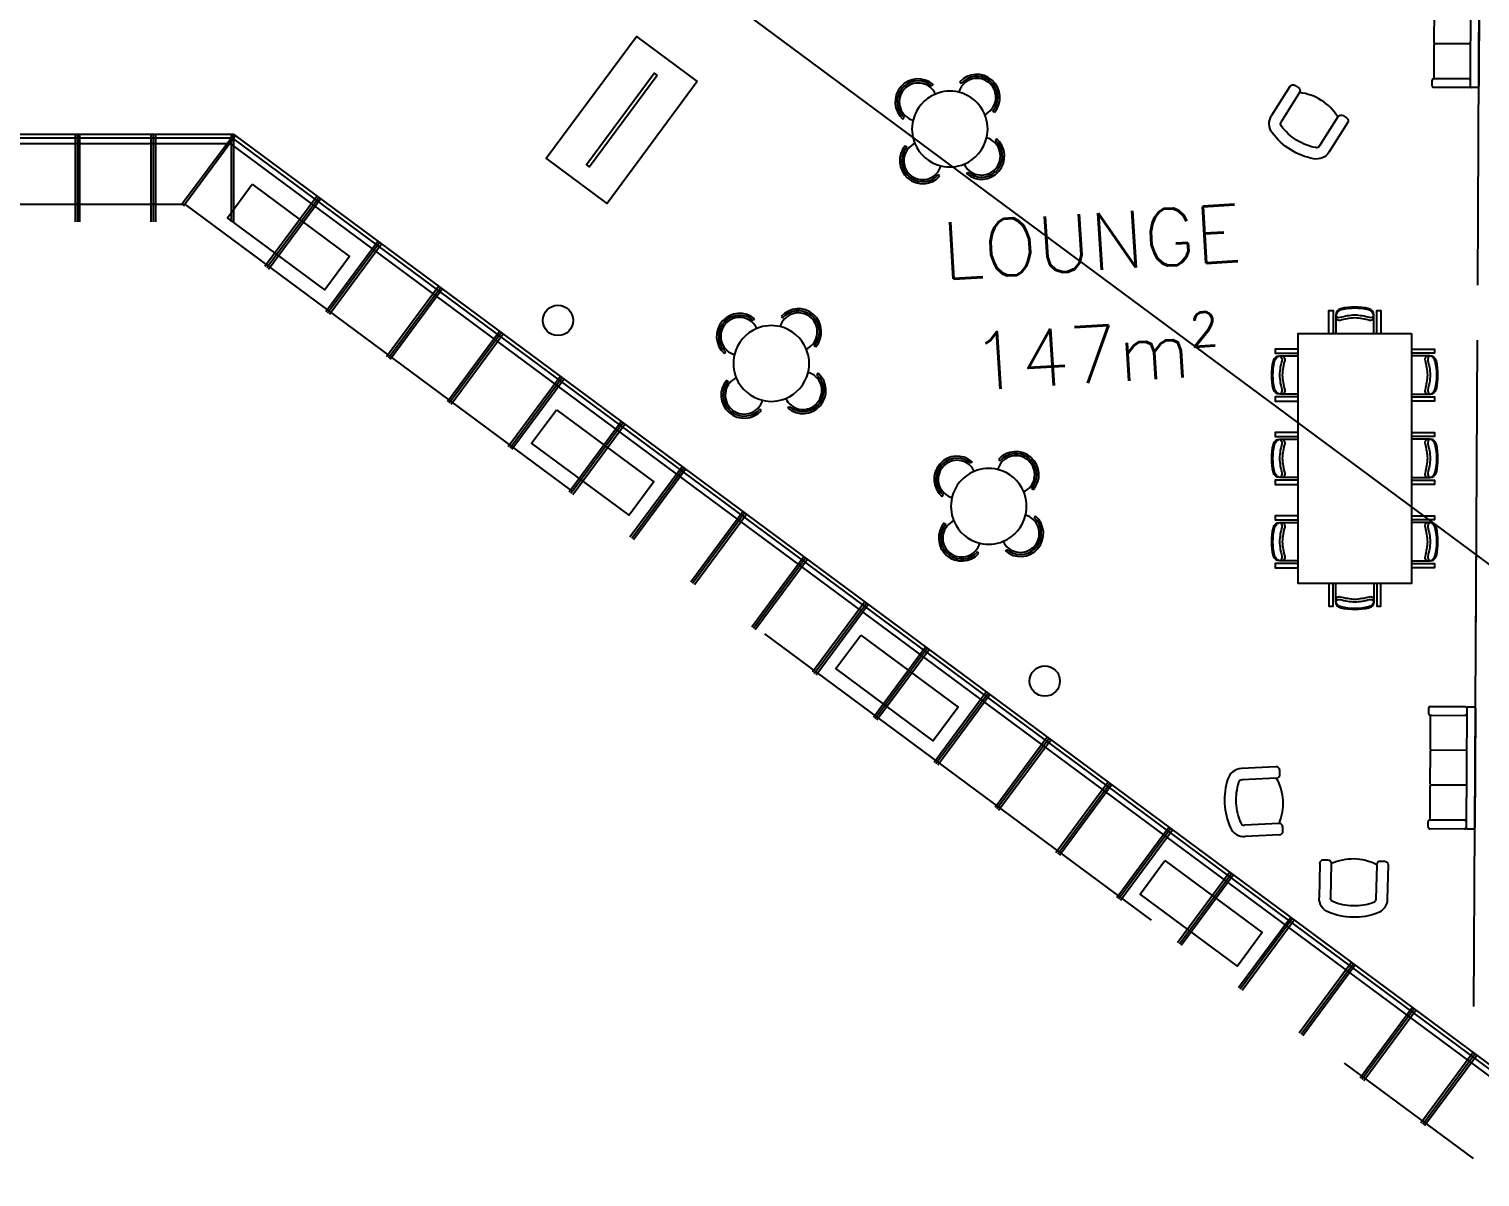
# Model space of a CAD drawing. Header units: millimetres. Extents: x 55520 to 96084, y -58491 to -49645.
# Drawn here: x 60621.4 to 60640.56, y -57561.33 to -57546.17 of the extents above; entities that cross this region are included whole.
import ezdxf

# ---------------------------------------------------------------- set-up
doc = ezdxf.new("R2010")
doc.units = ezdxf.units.MM
doc.linetypes.add('HIDDEN', pattern=[9.525, 6.35, -3.175])
for name, color, linetype in [('05_Mobiliário', 1, 'Continuous'), ('Alvenaria Vista', 40, 'Continuous'), ('ARQ-COTAS', 1, 'Continuous'), ('ARQ-TEXTO3', 3, 'Continuous'), ('Cinza', 9, 'Continuous'), ('Esquadrias', 241, 'Continuous'), ('Mobiliário_cinza', 254, 'Continuous'), ('Pilares', 181, 'Continuous'), ('Projeção', 60, 'HIDDEN')]:
    doc.layers.add(name, color=color, linetype=linetype)
doc.styles.add('ROMANS', font='romans.shx')

# ---------------------------------------------------------------- blocks, each defined once
blk = doc.blocks.new('mesa-copa-1')
for p, q in [((-0.544, 0.584), (-0.564, 0.603)), ((-0.184, 0.601), (-0.202, 0.582)), ((0.168, 0.61), (0.187, 0.591)), ((0.536, 0.593), (0.555, 0.613)), ((-0.593, 0.536), (-0.613, 0.555)), ((0.584, 0.544), (0.603, 0.564)), ((0.601, 0.184), (0.582, 0.202)), ((-0.61, 0.168), (-0.591, 0.187)), ((-0.601, -0.184), (-0.582, -0.202)), ((0.61, -0.168), (0.591, -0.187)), ((-0.584, -0.544), (-0.603, -0.564)), ((0.593, -0.536), (0.613, -0.555)), ((-0.536, -0.593), (-0.555, -0.613)), ((-0.168, -0.61), (-0.187, -0.591)), ((0.184, -0.601), (0.202, -0.582)), ((0.544, -0.584), (0.564, -0.603))]:
    blk.add_line(p, q)
for centre, radius, start, end in [((-0.395, 0.383), 0.304, 45.7426, 225), ((-0.395, 0.383), 0.277, 131.6623, 137.4499), ((-0.395, 0.383), 0.277, 127.4996, 131.6623), ((-0.395, 0.383), 0.277, 45.7426, 127.4996), ((-0.395, 0.383), 0.25, 126.5706, 131.1911), ((-0.395, 0.383), 0.25, 21.0509, 126.5706), ((0.383, 0.395), 0.25, 52.2022, 160.7613), ((0.383, 0.395), 0.304, 315.7426, 135), ((0.383, 0.395), 0.277, 51.5942, 135), ((0.383, 0.395), 0.25, 47.6067, 52.2022), ((0.383, 0.395), 0.25, 41.1911, 47.6067), ((0.383, 0.395), 0.277, 47.4499, 51.5942), ((0.383, 0.395), 0.277, 41.6623, 47.4499), ((0.383, 0.395), 0.277, 37.4996, 41.6623), ((-0.395, 0.383), 0.277, 141.5942, 225), ((-0.395, 0.383), 0.25, 142.2022, 250.7613), ((-0.395, 0.383), 0.277, 137.4499, 141.5942), ((-0.395, 0.383), 0.25, 137.6067, 142.2022), ((-0.395, 0.383), 0.25, 131.1911, 137.6067), ((0, 0), 0.5, 108.9257, 162.8866), ((0, 0), 0.5, 72.8866, 108.9257), ((0, 0), 0.5, 18.9257, 72.8866), ((0.383, 0.395), 0.25, 291.0509, 36.5706), ((0.383, 0.395), 0.25, 36.5706, 41.1911), ((0.383, 0.395), 0.277, 315.7426, 37.4996), ((0, 0), 0.5, 162.8866, 198.9257), ((0, 0), 0.5, 342.8866, 18.9257), ((-0.383, -0.395), 0.304, 135.7426, 315), ((-0.383, -0.395), 0.25, 111.0509, 216.5706), ((0, 0), 0.5, 198.9257, 252.8866), ((0, 0), 0.5, 288.9257, 342.8866), ((0.395, -0.383), 0.304, 225.7426, 45), ((0.395, -0.383), 0.25, 322.2022, 70.7613), ((0.395, -0.383), 0.277, 321.5942, 45), ((-0.383, -0.395), 0.277, 135.7426, 217.4996), ((-0.383, -0.395), 0.277, 217.4996, 221.6623), ((-0.383, -0.395), 0.25, 216.5706, 221.1911), ((-0.383, -0.395), 0.25, 221.1911, 227.6067), ((-0.383, -0.395), 0.25, 232.2022, 340.7613), ((0, 0), 0.5, 252.8866, 288.9257), ((0.395, -0.383), 0.25, 201.0509, 306.5706), ((0.395, -0.383), 0.25, 306.5706, 311.1911), ((0.395, -0.383), 0.25, 311.1911, 317.6067), ((0.395, -0.383), 0.25, 317.6067, 322.2022), ((0.395, -0.383), 0.277, 311.6623, 317.4499), ((0.395, -0.383), 0.277, 317.4499, 321.5942), ((-0.383, -0.395), 0.277, 221.6623, 227.4499), ((-0.383, -0.395), 0.277, 227.4499, 231.5942), ((-0.383, -0.395), 0.277, 231.5942, 315), ((-0.383, -0.395), 0.25, 227.6067, 232.2022), ((0.395, -0.383), 0.277, 225.7426, 307.4996), ((0.395, -0.383), 0.277, 307.4996, 311.6623)]:
    blk.add_arc(centre, radius, start, end)
blk = doc.blocks.new('sofá-3l-5')
for p, q in [((-1.025, 0), (1.025, 0)), ((-1.05, -0.125), (-1.05, -0.025)), ((-1.05, -0.775), (-1.05, -0.175)), ((-1.025, -0.15), (1.025, -0.15)), ((-0.9, -0.775), (-0.9, -0.15)), ((-0.3, -0.15), (-0.3, -0.75)), ((0.3, -0.15), (0.3, -0.75)), ((0.9, -0.15), (0.9, -0.775)), ((1.05, -0.025), (1.05, -0.125)), ((1.05, -0.175), (1.05, -0.775)), ((-0.925, -0.8), (-1.025, -0.8)), ((-0.875, -0.775), (-0.325, -0.775)), ((-0.275, -0.775), (0.275, -0.775)), ((0.325, -0.775), (0.875, -0.775)), ((1.025, -0.8), (0.925, -0.8))]:
    blk.add_line(p, q)
for centre, start, end in [((-1.025, -0.025), 90, 180), ((-1.025, -0.125), 180, 270), ((-1.025, -0.175), 90, 180), ((-0.925, -0.175), 0, 90), ((0.925, -0.175), 90, 180), ((1.025, -0.025), 0, 90), ((1.025, -0.125), 270, 0), ((1.025, -0.175), 0, 90), ((-1.025, -0.775), 180, 270), ((-0.925, -0.775), 270, 0), ((-0.875, -0.75), 180, 270), ((-0.325, -0.75), 270, 360), ((-0.275, -0.75), 180, 270), ((0.275, -0.75), 270, 360), ((0.325, -0.75), 180, 270), ((0.875, -0.75), 270, 360), ((0.925, -0.775), 180, 270), ((1.025, -0.775), 270, 0)]:
    blk.add_arc(centre, 0.025, start, end)
blk = doc.blocks.new('polt-2')
for p, q in [((-0.45, -0.701), (-0.45, -0.247)), ((-0.3, -0.701), (-0.3, -0.247)), ((0.3, -0.701), (0.3, -0.247)), ((0.45, -0.701), (0.45, -0.247)), ((-0.4, -0.751), (-0.35, -0.751)), ((0.35, -0.751), (0.4, -0.751))]:
    blk.add_line(p, q)
blk.add_lwpolyline([(0.3, -0.701, -0.228198), (-0.3, -0.701, -0.628402)], format="xyb")
for centre, radius, start, end in [((0, -0.05), 0.05, 89.9104, 90.0896), ((-0.25, -0.247), 0.2, 111.267, 180), ((0.001, -0.893), 0.893, 90.0896, 111.267), ((0.001, -0.893), 0.743, 90.0896, 111.267), ((-0.001, -0.893), 0.893, 68.733, 89.9104), ((-0.001, -0.893), 0.743, 68.733, 89.9104), ((0.25, -0.247), 0.2, 0, 68.733), ((-0.25, -0.247), 0.05, 111.267, 180), ((0.25, -0.247), 0.05, 0, 68.733), ((-0.4, -0.701), 0.05, 180, 270), ((-0.35, -0.701), 0.05, 270, 0), ((0.35, -0.701), 0.05, 180, 270), ((0.4, -0.701), 0.05, 270, 0)]:
    blk.add_arc(centre, radius, start, end)
blk = doc.blocks.new('cadeira cortada')
for points in [[(253.563, -365.944), (253.563, -365.726, -0.34754), (253.624, -365.648, -0.116963), (253.961, -365.648, -0.34754), (254.023, -365.726), (254.023, -365.944)], [(254.023, -365.759, -0.342833), (253.969, -365.784, 0.050886), (253.793, -365.755, 0.050886), (253.617, -365.784, -0.342833), (253.563, -365.759)]]:
    blk.add_lwpolyline(points, format="xyb")
blk.add_lwpolyline([(254.023, -365.726, -0.342833), (253.969, -365.751, 0.050886), (253.793, -365.721, 0.050886), (253.617, -365.751, -0.342833), (253.563, -365.726, -0.272556), (253.628, -365.662, -0.116963), (253.958, -365.662, -0.272556)], format="xyb", close=True)
for points in [[(253.53, -365.944), (253.53, -365.67), (253.48, -365.67), (253.48, -365.944)], [(254.105, -365.944), (254.105, -365.67), (254.055, -365.67), (254.055, -365.944)]]:
    blk.add_lwpolyline(points)
blk = doc.blocks.new('Expo_1')
blk.add_lwpolyline([(55979.651, -57955.975), (55981.651, -57955.975), (55981.651, -57956.975), (55979.651, -57956.975)], close=True)
at = {"layer": 'Esquadrias'}
blk.add_lwpolyline([(55979.901, -57956.45), (55981.401, -57956.45), (55981.401, -57956.5), (55979.901, -57956.5)], close=True, dxfattribs=at)

msp = doc.modelspace()

# ---------------------------------------------------------------- linework, layer by layer
at = {"layer": '05_Mobiliário'}
for points in [[(60624.344, -57548.224), (60625.629, -57549.176), (60625.302, -57549.618), (60624.016, -57548.666)], [(60628.362, -57551.2), (60629.647, -57552.152), (60629.32, -57552.594), (60628.034, -57551.642)], [(60632.38, -57554.176), (60633.665, -57555.128), (60633.338, -57555.57), (60632.052, -57554.618)], [(60636.398, -57557.152), (60637.683, -57558.104), (60637.356, -57558.546), (60636.07, -57557.594)]]:
    msp.add_lwpolyline(points, close=True, dxfattribs=at)
at = {"layer": 'Alvenaria Vista', "color": 1}
for q in [(60596.099, -57547.69), (60653.274, -57569.328)]:
    msp.add_line((60624.057, -57547.69), q, dxfattribs=at)
at = {"layer": 'Alvenaria Vista'}
msp.add_open_spline([(60790.775, -57597.925), (60728.185, -57615.952), (60665.595, -57633.978), (60603.005, -57652.005), (60592.83, -57653.565), (60582.655, -57655.124), (60572.481, -57656.684), (60559.972, -57655.216), (60547.464, -57653.749), (60534.956, -57652.282), (60526.601, -57645.129), (60518.246, -57637.976), (60509.892, -57630.823), (60506.602, -57573.917), (60503.313, -57517.011), (60500.024, -57460.105), (60498.305, -57440.833), (60496.586, -57421.56), (60494.868, -57402.288)], degree=3, knots=[20.322416, 20.322416, 20.322416, 20.322416, 21.305376, 21.305376, 21.305376, 22.305376, 22.305376, 22.305376, 23.305376, 23.305376, 23.305376, 24.305376, 24.305376, 24.305376, 25.305376, 25.305376, 25.305376, 25.593369, 25.593369, 25.593369, 25.593369], dxfattribs=at)
at = {"layer": 'ARQ-COTAS'}
msp.add_line((60640.503, -57554.424), (60640.525, -57550.281), dxfattribs=at)
msp.add_lwpolyline([(60564.523, -57501.358), (60566.684, -57498.44), (60732.427, -57621.195), (60730.266, -57624.113)], dxfattribs=at)
at = {"layer": 'Cinza'}
for p, q in [((60622.009, -57548.719), (60622.009, -57547.565)), ((60622.039, -57548.719), (60622.039, -57547.565)), ((60622.069, -57548.719), (60622.069, -57547.565)), ((60623.009, -57548.719), (60623.009, -57547.565)), ((60623.039, -57548.719), (60623.039, -57547.565)), ((60623.069, -57548.719), (60623.069, -57547.565)), ((60623.411, -57548.493), (60624.099, -57547.565)), ((60623.435, -57548.51), (60624.123, -57547.582)), ((60624.069, -57548.719), (60624.069, -57547.565)), ((60624.099, -57548.719), (60624.099, -57547.565)), ((60624.511, -57549.307), (60625.198, -57548.379)), ((60624.535, -57549.325), (60625.222, -57548.397)), ((60624.559, -57549.343), (60625.246, -57548.415)), ((60625.314, -57549.902), (60626.002, -57548.974)), ((60625.338, -57549.92), (60626.026, -57548.992)), ((60625.363, -57549.938), (60626.05, -57549.01)), ((60626.118, -57550.497), (60626.805, -57549.569)), ((60626.142, -57550.515), (60626.829, -57549.587)), ((60626.166, -57550.533), (60626.853, -57549.605)), ((60626.922, -57551.092), (60627.609, -57550.164)), ((60626.946, -57551.11), (60627.633, -57550.182)), ((60626.97, -57551.128), (60627.657, -57550.2)), ((60627.725, -57551.688), (60628.412, -57550.76)), ((60627.749, -57551.705), (60628.437, -57550.777)), ((60627.773, -57551.723), (60628.461, -57550.795)), ((60628.529, -57552.283), (60629.216, -57551.355)), ((60628.553, -57552.301), (60629.24, -57551.373)), ((60628.577, -57552.318), (60629.264, -57551.39)), ((60629.332, -57552.878), (60630.02, -57551.95)), ((60629.356, -57552.896), (60630.044, -57551.968)), ((60629.381, -57552.914), (60630.068, -57551.986)), ((60630.136, -57553.473), (60630.823, -57552.545)), ((60630.16, -57553.491), (60630.847, -57552.563)), ((60630.184, -57553.509), (60630.871, -57552.581)), ((60630.94, -57554.068), (60631.627, -57553.14)), ((60630.964, -57554.086), (60631.651, -57553.158)), ((60630.988, -57554.104), (60631.675, -57553.176)), ((60631.743, -57554.663), (60632.43, -57553.735)), ((60631.767, -57554.681), (60632.455, -57553.753)), ((60631.791, -57554.699), (60632.479, -57553.771)), ((60632.547, -57555.259), (60633.234, -57554.331)), ((60632.571, -57555.276), (60633.258, -57554.348)), ((60632.595, -57555.294), (60633.282, -57554.366)), ((60633.35, -57555.854), (60634.038, -57554.926)), ((60633.374, -57555.872), (60634.062, -57554.944)), ((60633.399, -57555.89), (60634.086, -57554.961)), ((60634.154, -57556.449), (60634.841, -57555.521)), ((60634.178, -57556.467), (60634.865, -57555.539)), ((60634.202, -57556.485), (60634.889, -57555.557)), ((60634.958, -57557.044), (60635.645, -57556.116)), ((60634.982, -57557.062), (60635.669, -57556.134)), ((60635.006, -57557.08), (60635.693, -57556.152)), ((60635.761, -57557.639), (60636.448, -57556.711)), ((60635.785, -57557.657), (60636.473, -57556.729)), ((60635.809, -57557.675), (60636.497, -57556.747)), ((60636.565, -57558.234), (60637.252, -57557.306)), ((60636.589, -57558.252), (60637.276, -57557.324)), ((60636.613, -57558.27), (60637.3, -57557.342)), ((60637.368, -57558.83), (60638.056, -57557.902)), ((60637.392, -57558.848), (60638.08, -57557.919)), ((60637.417, -57558.865), (60638.104, -57557.937)), ((60638.172, -57559.425), (60638.859, -57558.497)), ((60638.196, -57559.443), (60638.883, -57558.515)), ((60638.22, -57559.461), (60638.907, -57558.533)), ((60638.976, -57560.02), (60639.663, -57559.092)), ((60639, -57560.038), (60639.687, -57559.11)), ((60639.024, -57560.056), (60639.711, -57559.128)), ((60639.779, -57560.615), (60640.466, -57559.687)), ((60639.803, -57560.633), (60640.491, -57559.705)), ((60639.827, -57560.651), (60640.515, -57559.723))]:
    msp.add_line(p, q, dxfattribs=at)
at = {"layer": 'Esquadrias'}
for p, q in [((60624.099, -57547.565), (60596.099, -57547.565)), ((60624.082, -57547.615), (60596.099, -57547.615)), ((60624.082, -57547.615), (60653.318, -57569.268)), ((60624.099, -57547.565), (60653.348, -57569.228))]:
    msp.add_line(p, q, dxfattribs=at)
at = {"layer": 'Mobiliário_cinza'}
msp.add_lwpolyline([(60639.656, -57550.193), (60639.656, -57553.493), (60638.156, -57553.493), (60638.156, -57550.193)], close=True, dxfattribs=at)
at = {"layer": 'Pilares'}
for centre in [(60628.382, -57550.022), (60634.811, -57554.783)]:
    msp.add_circle(centre, 0.2, dxfattribs=at)
at = {"layer": 'Projeção'}
for p, q in [((60640.326, -57587.654), (60640.699, -57517.655)), ((60623.457, -57548.49), (60582.631, -57548.49)), ((60623.457, -57548.49), (60640.467, -57561.088))]:
    msp.add_line(p, q, dxfattribs=at)

# ---------------------------------------------------------------- block references
at = {"layer": 'Mobiliário_cinza'}
for name, p, xscale, yscale, zscale, rotation in [('sofá-3l-5', (60640.547, -57546.141), 0.7692307692307693, 0.7692307692307693, 0.7692307692307693, 269.6946380545595), ('cadeira cortada', (60235.617, -57829.915), 1.100000000000001, 1.100000000000001, 1.100000000000001, 89.99999999998211), ('cadeira cortada', (61042.195, -57829.915), -1.1, 1.100000000000001, 1.1, 270.000000000121), ('cadeira cortada', (60235.617, -57831.015), 1.100000000000001, 1.100000000000001, 1.100000000000001, 89.99999999998211), ('cadeira cortada', (61042.195, -57831.015), -1.1, 1.100000000000001, 1.1, 270.000000000121), ('cadeira cortada', (60235.617, -57832.115), 1.100000000000001, 1.100000000000001, 1.100000000000001, 89.99999999998211), ('cadeira cortada', (61042.195, -57832.115), -1.1, 1.100000000000001, 1.1, 270.000000000121), ('cadeira cortada', (60918.078, -57956.032), 1.100000000000001, 1.100000000000001, 1.100000000000001, 180.0000000000515), ('sofá-3l-5', (60640.495, -57555.929), 0.7692307692307693, 0.7692307692307693, 0.7692307692307693, 269.6946380545595)]:
    msp.add_blockref(name, p, dxfattribs=dict(at, xscale=xscale, yscale=yscale, zscale=zscale, rotation=rotation))
for name, p, rotation in [('Expo_1', (140521.064, -47055.463), 233.4751236821881), ('mesa-copa-1', (60633.557, -57547.495), 3.550099373266261), ('mesa-copa-1', (60631.199, -57550.59), 3.550099373266261), ('mesa-copa-1', (60634.071, -57552.476), 3.550099373266261), ('polt-2', (60637.185, -57556.4), 93.04821957763016)]:
    msp.add_blockref(name, p, dxfattribs=dict(at, rotation=rotation))
at = {"layer": 'Mobiliário_cinza', "xscale": -1}
for p, rotation in [((60638.055, -57547.767), 147.7673430737444), ((60638.878, -57557.901), 178.6350577078745)]:
    msp.add_blockref('polt-2', p, dxfattribs=dict(at, rotation=rotation))
at = {"layer": 'Mobiliário_cinza', "xscale": -1.100000000000001, "yscale": 1.100000000000001, "zscale": 1.1}
msp.add_blockref('cadeira cortada', (60918.078, -57147.654), dxfattribs=at)

# ---------------------------------------------------------------- texts
at = {"layer": 'ARQ-TEXTO3', "color": 14, "char_height": 0.75, "attachment_point": 5, "rotation": 3.5501, "style": 'ROMANS'}
for s, insert in [('LOUNGE', (60635.429, -57548.985)), ('147m²', (60635.485, -57550.469))]:
    msp.add_mtext(s, dxfattribs=dict(at, insert=insert))

doc.saveas('drawing.dxf')
